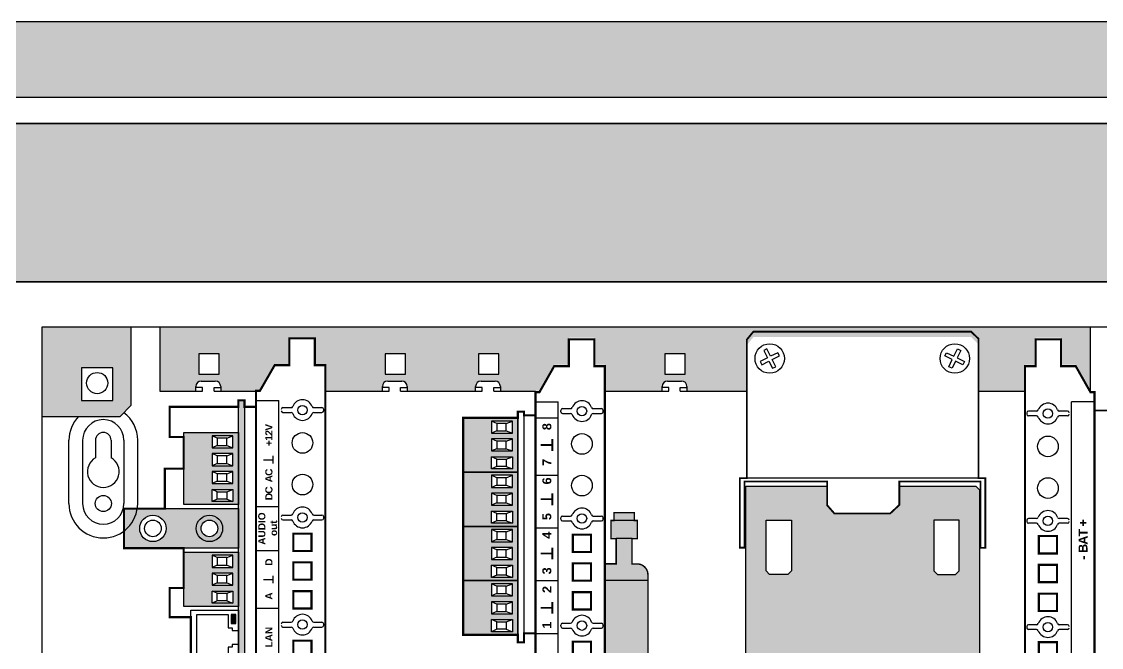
# Paper-space layout '13. УС-1' of a CAD drawing. Header units: millimetres. Extents: x 0 to 709, y -57 to 297.
# Drawn here: x 47.2 to 107.2, y 199.1 to 233.9 of the extents above; entities that cross this region are included whole.
import ezdxf

# ---------------------------------------------------------------- set-up
doc = ezdxf.new("R2010")
doc.units = ezdxf.units.MM
doc.styles.get("Standard").update_dxf_attribs({"font": 'arial.ttf'})

# ---------------------------------------------------------------- blocks, each defined once
blk = doc.blocks.new('A$C2DED7FAF')
at = {"lineweight": 25}
h = blk.add_hatch(color=251, dxfattribs=at)
h.set_gradient(color1=(139, 142, 133), color2=(120, 125, 115), tint=0.46, name='INVHEMISPHERICAL')
h.paths.add_polyline_path([(0, 765.24), (558.09, 765.24), (558.09, 0), (0, 0)])
h.paths.add_polyline_path([(21.05, 744.19), (537.04, 744.19), (537.04, 21.05), (21.05, 21.05)], flags=16)
at = {"lineweight": 30}
for points in [[(0, 765.24), (558.09, 765.24), (558.09, 0), (0, 0)], [(21.05, 744.19), (537.04, 744.19), (537.04, 21.05), (21.05, 21.05)]]:
    blk.add_lwpolyline(points, close=True, dxfattribs=at)
blk = doc.blocks.new('*U212')
at = {"lineweight": 25}
h = blk.add_hatch(color=251, dxfattribs=at)
h.set_gradient(color1=(102, 106, 98), color2=(120, 120, 110), rotation=90, tint=0.43)
h.paths.add_polyline_path([(0, 0), (482, 0), (482, 44), (0, 44)])
at = {"const_width": 0.4}
blk.add_lwpolyline([(0, 0), (482, 0), (482, 44), (0, 44)], close=True, dxfattribs=at)
blk = doc.blocks.new('*U213')
blk.add_blockref('*U212', (0, 0))
blk = doc.blocks.new('БСМС-VT')
h = blk.add_hatch(color=252)
h.dxf.hatch_style = 1
h.paths.add_polyline_path([(184.99, 21.26), (184.99, 53.09), (174.01, 53.09), (174.01, 21.26)])
h.paths.add_polyline_path([(175.82, 29.32, -1), (183.17, 29.32, -1)], flags=16)
h.paths.add_polyline_path([(177.18, 29.32, -1), (181.82, 29.32, -1)], flags=0)
h.paths.add_polyline_path([(175.82, 45.03, -1), (183.17, 45.03, -1)], flags=16)
h.paths.add_polyline_path([(177.18, 45.03, -1), (181.82, 45.03, -1)], flags=0)
h = blk.add_hatch(color=64)
h.dxf.hatch_style = 1
h.paths.add_polyline_path([(157.82, 36.48), (157.82, 21.26), (172.91, 21.26), (172.91, 36.48)])
h.paths.add_polyline_path([(167.05, 28.58), (167.05, 22.8), (163.68, 22.8), (163.68, 28.58)], flags=16)
h.paths.add_polyline_path([(164.33, 27.16), (166.39, 27.16), (166.39, 24.52), (164.33, 24.52)], flags=0)
h.paths.add_polyline_path([(162.08, 28.58), (162.08, 22.8), (158.71, 22.8), (158.71, 28.58)], flags=16)
h.paths.add_polyline_path([(161.44, 27.16), (161.44, 24.52), (159.38, 24.52), (159.38, 27.16)], flags=0)
h.paths.add_polyline_path([(168.65, 28.58), (172.02, 28.58), (172.02, 22.8), (168.65, 22.8)], flags=16)
h.paths.add_polyline_path([(169.3, 27.16), (171.36, 27.16), (171.36, 24.52), (169.3, 24.52)], flags=0)
h = blk.add_hatch(color=64)
h.dxf.hatch_style = 1
h.paths.add_polyline_path([(186.09, 36.48), (186.09, 21.26), (206.15, 21.26), (206.15, 36.48)])
h.paths.add_polyline_path([(195.32, 28.58), (195.32, 22.8), (191.95, 22.8), (191.95, 28.58)], flags=16)
h.paths.add_polyline_path([(194.65, 27.16), (194.65, 24.52), (192.59, 24.52), (192.59, 27.16)], flags=0)
h.paths.add_polyline_path([(196.92, 28.58), (200.29, 28.58), (200.29, 22.8), (196.92, 22.8)], flags=16)
h.paths.add_polyline_path([(197.56, 27.16), (199.62, 27.16), (199.62, 24.52), (197.56, 24.52)], flags=0)
h.paths.add_polyline_path([(190.35, 28.58), (190.35, 22.8), (186.98, 22.8), (186.98, 28.58)], flags=16)
h.paths.add_polyline_path([(189.7, 27.16), (189.7, 24.52), (187.64, 24.52), (187.64, 27.16)], flags=0)
h.paths.add_polyline_path([(201.89, 28.58), (205.26, 28.58), (205.26, 22.8), (201.89, 22.8)], flags=16)
h.paths.add_polyline_path([(202.53, 27.16), (204.59, 27.16), (204.59, 24.52), (202.53, 24.52)], flags=0)
h = blk.add_hatch(color=1)
h.dxf.hatch_style = 1
h.paths.add_polyline_path([(183.17, 29.32, 1), (175.82, 29.32, 1)])
h.paths.add_polyline_path([(181.82, 29.32, 1), (177.18, 29.32, 1)], flags=16)
h = blk.add_hatch(color=42)
h.dxf.hatch_style = 1
h.paths.add_polyline_path([(19.06, 21.26), (215.09, 21.26), (215.09, 19.56), (19.06, 19.56)])
h = blk.add_hatch(color=40)
h.dxf.hatch_style = 1
h.paths.add_polyline_path([(153.04, 23.31), (153.04, 21.97), (155.58, 21.97), (155.58, 23.31)])
for p, q in [((159.38, 27.16), (158.71, 28.58)), ((161.44, 27.16), (162.08, 28.58)), ((164.33, 27.16), (163.68, 28.58)), ((166.39, 27.16), (167.05, 28.58)), ((169.3, 27.16), (168.65, 28.58)), ((171.36, 27.16), (172.02, 28.58)), ((187.64, 27.16), (186.98, 28.58)), ((189.7, 27.16), (190.35, 28.58)), ((192.59, 27.16), (191.95, 28.58)), ((194.65, 27.16), (195.32, 28.58)), ((197.56, 27.16), (196.92, 28.58)), ((199.62, 27.16), (200.29, 28.58)), ((202.53, 27.16), (201.89, 28.58)), ((204.59, 27.16), (205.26, 28.58)), ((159.38, 24.52), (158.71, 22.8)), ((161.44, 24.52), (162.08, 22.8)), ((164.33, 24.52), (163.68, 22.8)), ((166.39, 24.52), (167.05, 22.8)), ((169.3, 24.52), (168.65, 22.8)), ((171.36, 24.52), (172.02, 22.8)), ((187.64, 24.52), (186.98, 22.8)), ((189.7, 24.52), (190.35, 22.8)), ((192.59, 24.52), (191.95, 22.8)), ((194.65, 24.52), (195.32, 22.8)), ((197.56, 24.52), (196.92, 22.8)), ((199.62, 24.52), (200.29, 22.8)), ((202.53, 24.52), (201.89, 22.8)), ((204.59, 24.52), (205.26, 22.8)), ((157.31, 16.37), (157.31, 10.02)), ((173.39, 16.37), (173.39, 10.02)), ((185.55, 16.37), (185.55, 10.02))]:
    blk.add_line(p, q)
at = {"lineweight": 30}
for p, q in [((215.09, 16.37), (215.09, 10.02)), ((165.3, 14.31), (165.3, 11.67)), ((198.59, 14.31), (198.59, 11.67)), ((17.77, 10.02), (215.09, 10.02)), ((166.33, 11.67), (164.27, 11.67)), ((199.62, 11.67), (197.56, 11.67)), ((152.07, 8.87), (152.07, 6.6)), ((153.41, 8.87), (153.41, 6.6)), ((181.86, 8.87), (181.86, 6.6)), ((183.2, 8.87), (183.2, 6.6)), ((211.72, 8.87), (211.72, 6.6)), ((213.06, 8.87), (213.06, 6.6)), ((152.07, 0.29), (152.07, -1.98)), ((153.41, 0.29), (153.41, -1.98)), ((181.86, 0.29), (181.86, -1.98)), ((183.2, 0.29), (183.2, -1.98)), ((211.72, 0.29), (211.72, -1.98)), ((213.06, 0.29), (213.06, -1.98)), ((152.57, -2.48), (152.91, -2.48)), ((182.36, -2.48), (182.7, -2.48)), ((212.22, -2.48), (212.56, -2.48))]:
    blk.add_line(p, q, dxfattribs=at)
at = {"const_width": 0.6}
for points in [[(213.28, 16.37), (213.28, 19.56), (215.09, 19.56), (215.09, 21.26), (213.28, 21.26), (213.28, 40.39), (204.89, 40.39), (204.89, 36.48), (196.12, 36.48), (196.12, 41.7), (184.99, 41.7), (184.99, 53.09), (174.01, 53.09), (174.01, 36.48), (162.94, 36.48), (162.94, 40.39), (154.81, 40.39), (154.81, 34.48), (141.64, 34.48)], [(14.73, 16.37), (14.73, 15.28), (7.49, 11.17), (7.49, 7.08), (0, 7.08), (0, 0), (7.49, 0), (7.49, -2.94), (224.86, -2.94), (224.86, 0), (232.35, 0), (232.35, 7.08), (224.86, 7.08), (224.86, 11.17), (217.73, 15.28), (217.73, 16.37), (14.73, 16.37)]]:
    blk.add_lwpolyline(points, dxfattribs=at)
for points in [[(184.99, 21.26), (174.01, 21.26), (174.01, 53.09), (184.99, 53.09)], [(157.82, 36.48), (172.91, 36.48), (172.91, 21.26), (157.82, 21.26)], [(186.09, 36.48), (206.15, 36.48), (206.15, 21.26), (186.09, 21.26)], [(141.64, 34.48), (156.73, 34.48), (156.73, 21.26), (141.64, 21.26)], [(158.71, 28.58), (162.08, 28.58), (162.08, 22.8), (158.71, 22.8)], [(159.38, 27.16), (161.44, 27.16), (161.44, 24.52), (159.38, 24.52)], [(167.05, 28.58), (163.68, 28.58), (163.68, 22.8), (167.05, 22.8)], [(166.39, 27.16), (164.33, 27.16), (164.33, 24.52), (166.39, 24.52)], [(172.02, 28.58), (168.65, 28.58), (168.65, 22.8), (172.02, 22.8)], [(171.36, 27.16), (169.3, 27.16), (169.3, 24.52), (171.36, 24.52)], [(186.98, 28.58), (190.35, 28.58), (190.35, 22.8), (186.98, 22.8)], [(187.64, 27.16), (189.7, 27.16), (189.7, 24.52), (187.64, 24.52)], [(195.32, 28.58), (191.95, 28.58), (191.95, 22.8), (195.32, 22.8)], [(194.65, 27.16), (192.59, 27.16), (192.59, 24.52), (194.65, 24.52)], [(200.29, 28.58), (196.92, 28.58), (196.92, 22.8), (200.29, 22.8)], [(199.62, 27.16), (197.56, 27.16), (197.56, 24.52), (199.62, 24.52)], [(205.26, 28.58), (201.89, 28.58), (201.89, 22.8), (205.26, 22.8)], [(204.59, 27.16), (202.53, 27.16), (202.53, 24.52), (204.59, 24.52)], [(19.06, 21.26), (215.09, 21.26), (215.09, 19.56), (19.06, 19.56)], [(155.58, 23.31), (153.04, 23.31), (153.04, 21.97), (155.58, 21.97)]]:
    blk.add_lwpolyline(points, close=True)
blk.add_lwpolyline([(142.78, 32.86), (155.58, 32.86), (155.58, 24.14), (151.85, 24.14), (151.85, 23.02), (151.15, 23.02), (151.15, 21.26), (147.21, 21.26), (147.21, 23.02), (146.51, 23.02), (146.51, 24.14), (142.78, 24.14), (142.78, 32.86)])
for points in [[(143.43, 5.96), (148.26, 5.96), (148.26, 0.92), (143.43, 0.92)], [(157.22, 5.96), (162.05, 5.96), (162.05, 0.92), (157.22, 0.92)], [(165.22, 5.96), (170.05, 5.96), (170.05, 0.92), (165.22, 0.92)], [(173.22, 5.96), (178.05, 5.96), (178.05, 0.92), (173.22, 0.92)]]:
    blk.add_lwpolyline(points, close=True, dxfattribs=at)
at = {"color": 254}
blk.add_circle((179.5, 45.03), 3.68, dxfattribs=at)
for centre, radius in [((179.5, 45.03), 2.32), ((179.5, 29.32), 3.68), ((179.5, 29.32), 2.32)]:
    blk.add_circle(centre, radius)
at = {"lineweight": 30}
for centre, radius in [((191.68, 3.44), 2.87), ((203.26, 3.44), 2.87), ((152.74, 3.44), 1.31), ((182.53, 3.44), 1.31), ((212.39, 3.44), 1.31)]:
    blk.add_circle(centre, radius, dxfattribs=at)
for centre, radius, start, end in [((152.57, 8.87), 0.5, 90, 180), ((152.91, 8.87), 0.5, 0, 90), ((182.36, 8.87), 0.5, 90, 180), ((182.7, 8.87), 0.5, 0, 90), ((212.22, 8.87), 0.5, 90, 180), ((212.56, 8.87), 0.5, 0, 90), ((152.74, 3.44), 2.87, 110.3564, 249.6436), ((151.57, 6.6), 0.5, 290.3564, 0), ((153.91, 6.6), 0.5, 180, 249.6436), ((152.74, 3.44), 2.87, 290.3564, 69.6436), ((182.53, 3.44), 2.87, 110.3564, 249.6436), ((181.36, 6.6), 0.5, 290.3564, 0), ((183.7, 6.6), 0.5, 180, 249.6436), ((182.53, 3.44), 2.87, 290.3564, 69.6436), ((212.39, 3.44), 2.87, 110.3564, 249.6436), ((211.22, 6.6), 0.5, 290.3564, 0), ((213.56, 6.6), 0.5, 180, 249.6436), ((212.39, 3.44), 2.87, 290.3564, 69.6436), ((151.57, 0.29), 0.5, 0, 69.6436), ((153.91, 0.29), 0.5, 110.3564, 180), ((181.36, 0.29), 0.5, 0, 69.6436), ((183.7, 0.29), 0.5, 110.3564, 180), ((211.22, 0.29), 0.5, 0, 69.6436), ((213.56, 0.29), 0.5, 110.3564, 180), ((152.57, -1.98), 0.5, 180, 270), ((152.91, -1.98), 0.5, 270, 0), ((182.36, -1.98), 0.5, 180, 270), ((182.7, -1.98), 0.5, 270, 0), ((212.22, -1.98), 0.5, 180, 270), ((212.56, -1.98), 0.5, 270, 0)]:
    blk.add_arc(centre, radius, start, end, dxfattribs=at)
at = {"char_height": 2, "attachment_point": 1}
for s, width, insert in [('{\\fArial|b1|i0|c204|p34;AUDIO}', 9.9131, (174.94, 15.76)), ('{\\fArial|b1|i0|c204|p34;LAN}', 9.0624, (146.38, 13.78)), ('{\\fArial|b1|i0|c204|p34;\\T0.9 A}', 3.0038, (158.98, 13.78)), ('{\\fArial|b1|i0|c204|p34;\\T0.9 D}', 3.052, (168.41, 13.78)), ('{\\fArial|b1|i0|c204|p34;out}', 9.0624, (177.38, 12.49)), ('{\\fArial|b1|i0|c204|p34;\\T0.9 DC}', 4.5995, (186.64, 13.78)), ('{\\fArial|b1|i0|c204|p34;\\T0.9 AC}', 4.5995, (191.59, 13.78)), ('{\\fArial|b1|i0|c204|p34;\\T0.9 +12V}', 7.8581, (201.7, 13.78))]:
    blk.add_mtext_dynamic_manual_height_columns(s, width=width, gutter_width=12.5, heights=[0], dxfattribs=dict(at, insert=insert))
blk = doc.blocks.new('ПАК-СМ_БП')
at = {"lineweight": 30}
for p, q in [((144.48, 3.19), (144.48, 5.45)), ((145.32, 5.95), (144.98, 5.95)), ((145.82, 3.19), (145.82, 5.45)), ((174, 3.19), (174, 5.45)), ((174.84, 5.95), (174.5, 5.95)), ((175.34, 3.19), (175.34, 5.45)), ((203.86, 3.19), (203.86, 5.45)), ((204.7, 5.95), (204.36, 5.95)), ((205.2, 3.19), (205.2, 5.45)), ((144.48, -5.39), (144.48, -3.13)), ((145.82, -5.39), (145.82, -3.13)), ((174, -5.39), (174, -3.13)), ((175.34, -5.39), (175.34, -3.13)), ((203.86, -5.39), (203.86, -3.13)), ((205.2, -5.39), (205.2, -3.13)), ((10.49, -6.55), (207.81, -6.55)), ((207.81, -12.9), (207.81, -6.55))]:
    blk.add_line(p, q, dxfattribs=at)
at = {"const_width": 0.6}
for points in [[(217.68, 6.41), (0.22, 6.41), (0.22, 3.47), (-7.28, 3.47), (-7.28, -3.6), (0.22, -3.6), (0.22, -7.7), (7.45, -11.8), (7.45, -12.9), (210.45, -12.9), (210.45, -11.8), (217.68, -7.7), (217.68, -3.6), (225.17, -3.6), (225.17, 3.47), (217.68, 3.47)], [(140.95, -2.49), (136.11, -2.49), (136.11, 2.55), (140.95, 2.55)], [(154.46, -2.49), (149.63, -2.49), (149.63, 2.55), (154.46, 2.55)], [(162.46, -2.49), (157.63, -2.49), (157.63, 2.55), (162.46, 2.55)], [(170.46, -2.49), (165.63, -2.49), (165.63, 2.55), (170.46, 2.55)]]:
    blk.add_lwpolyline(points, close=True, dxfattribs=at)
at = {"const_width": 0.5}
blk.add_lwpolyline([(10.49, -12.9), (10.49, -17.81), (25.22, -17.81), (25.22, -32.91), (76.36, -32.91), (76.36, -43.45), (101.9, -43.45), (101.89, -17.75), (105.86, -17.69), (105.86, -43.45), (115.5, -43.45), (115.5, -32.91), (117.64, -32.91), (117.64, -41.33), (154.47, -41.33), (154.45, -17.72), (157.1, -17.72), (157.1, -32.91), (174.5, -32.91), (174.5, -27.51), (196.71, -27.51), (196.71, -20.31), (205.36, -20.31), (205.36, -12.9)], dxfattribs=at)
at = {"lineweight": 30}
for centre, radius in [((145.15, 0.03), 1.31), ((174.67, 0.03), 1.31), ((183.8, 0.03), 2.87), ((195.38, 0.03), 2.87), ((204.53, 0.03), 1.31)]:
    blk.add_circle(centre, radius, dxfattribs=at)
for centre, radius, start, end in [((143.98, 3.19), 0.5, 290.3564, 0), ((144.98, 5.45), 0.5, 90, 180), ((145.32, 5.45), 0.5, 0, 90), ((146.32, 3.19), 0.5, 180, 249.6436), ((173.5, 3.19), 0.5, 290.3564, 0), ((174.5, 5.45), 0.5, 90, 180), ((174.84, 5.45), 0.5, 0, 90), ((175.84, 3.19), 0.5, 180, 249.6436), ((203.36, 3.19), 0.5, 290.3564, 0), ((204.36, 5.45), 0.5, 90, 180), ((204.7, 5.45), 0.5, 0, 90), ((205.7, 3.19), 0.5, 180, 249.6436), ((145.15, 0.03), 2.87, 110.3564, 249.6436), ((145.15, 0.03), 2.87, 290.3564, 69.6436), ((174.67, 0.03), 2.87, 110.3564, 249.6436), ((174.67, 0.03), 2.87, 290.3564, 69.6436), ((204.53, 0.03), 2.87, 110.3564, 249.6436), ((204.53, 0.03), 2.87, 290.3564, 69.6436), ((143.98, -3.13), 0.5, 0, 69.6436), ((146.32, -3.13), 0.5, 110.3564, 180), ((173.5, -3.13), 0.5, 0, 69.6436), ((175.84, -3.13), 0.5, 110.3564, 180), ((203.36, -3.13), 0.5, 0, 69.6436), ((205.7, -3.13), 0.5, 110.3564, 180), ((144.98, -5.39), 0.5, 180, 270), ((145.32, -5.39), 0.5, 270, 0), ((174.5, -5.39), 0.5, 180, 270), ((174.84, -5.39), 0.5, 270, 0), ((204.36, -5.39), 0.5, 180, 270), ((204.7, -5.39), 0.5, 270, 0)]:
    blk.add_arc(centre, radius, start, end, dxfattribs=at)
at = {"insert": (169.41, -9.72), "char_height": 2.5, "attachment_point": 5}
blk.add_mtext_dynamic_manual_height_columns('{\\fArial|b1|i0|c204|p34;\\T0.9- BAT +}', width=11.555, gutter_width=12.5, heights=[0], dxfattribs=at)
blk = doc.blocks.new('АКБ ОС')
h = blk.add_hatch(color=252)
h.dxf.hatch_style = 1
h.paths.add_polyline_path([(35.51, 58.1), (34.51, 57.1), (34.51, 35.47), (40.82, 35.47), (43.09, 33.47), (43.09, 17.99), (40.71, 15.44), (34.51, 15.44), (34.51, -5.83), (35.51, -6.83), (183.31, -6.83), (184.31, -5.83), (184.31, 15.44), (179.1, 15.44), (176.72, 17.99), (176.72, 33.47), (179, 35.47), (184.31, 35.47), (184.31, 58.1)])
h.paths.add_polyline_path([(159.75, 46.43), (159.75, 51.49), (160.75, 52.49), (174.91, 52.49), (174.91, 45.43), (160.75, 45.43)], flags=16)
h.paths.add_polyline_path([(159.75, 4.83), (160.75, 5.83), (174.91, 5.83), (174.91, -1.22), (160.75, -1.22), (159.75, -0.22)], flags=16)
blk.add_line((186.58, -6.62), (186.54, 57.83))
for points in [[(34.51, 35.47), (34.51, 57.1), (35.51, 58.1), (184.31, 58.1), (184.31, 35.47)], [(217.1, 50.7), (217.54, 49.8), (219.54, 50.78), (220.54, 48.74), (221.44, 49.18), (220.44, 51.22), (222.53, 52.24), (222.09, 53.14), (220, 52.11), (219, 54.17), (218.11, 53.71), (219.1, 51.68), (217.1, 50.7)], [(184.31, 15.44), (184.31, -5.83), (183.31, -6.83), (35.51, -6.83), (34.51, -5.83), (34.51, 15.44)], [(217.1, 0.77), (217.54, 1.67), (219.54, 0.69), (220.54, 2.73), (221.44, 2.29), (220.44, 0.25), (222.53, -0.77), (222.09, -1.67), (220, -0.65), (219, -2.7), (218.11, -2.25), (219.1, -0.21), (217.1, 0.77)]]:
    blk.add_lwpolyline(points)
at = {"const_width": 0.5}
blk.add_lwpolyline([(167.22, 59.78), (167.22, 58.48), (185.62, 58.48), (185.62, 35.47), (179, 35.47), (176.72, 33.47), (176.72, 17.99), (179.1, 15.44), (185.62, 15.44), (185.62, -7.17), (167.17, -7.17), (167.17, -8.49), (186.58, -8.49), (186.58, -6.62), (225.3, -6.62), (227.28, -4.55), (227.28, 56.02), (225.09, 57.83), (186.54, 57.83), (186.54, 59.78), (167.22, 59.78)], dxfattribs=at)
for points in [[(160.75, 52.49), (174.91, 52.49), (174.91, 45.43), (160.75, 45.43), (159.75, 46.43), (159.75, 51.49)], [(160.75, -1.22), (174.91, -1.22), (174.91, 5.83), (160.75, 5.83), (159.75, 4.83), (159.75, -0.22)]]:
    blk.add_lwpolyline(points, close=True)
for centre in [(219.82, 51.47), (219.82, 0)]:
    blk.add_circle(centre, 4.09)
blk = doc.blocks.new('ПАК-СМ_ПУ+МВК')
h = blk.add_hatch(color=64)
h.dxf.hatch_style = 1
h.paths.add_polyline_path([(142.98, 33.01), (142.98, 17.79), (158.07, 17.79), (158.07, 33.01)])
h.paths.add_polyline_path([(152.21, 25.1), (152.21, 19.33), (148.84, 19.33), (148.84, 25.1)], flags=16)
h.paths.add_polyline_path([(151.54, 23.69), (151.54, 21.05), (149.48, 21.05), (149.48, 23.69)], flags=0)
h.paths.add_polyline_path([(153.81, 25.1), (157.18, 25.1), (157.18, 19.33), (153.81, 19.33)], flags=16)
h.paths.add_polyline_path([(154.45, 23.69), (156.51, 23.69), (156.51, 21.05), (154.45, 21.05)], flags=0)
h.paths.add_polyline_path([(147.24, 25.1), (147.24, 19.33), (143.87, 19.33), (143.87, 25.1)], flags=16)
h.paths.add_polyline_path([(146.59, 23.69), (146.59, 21.05), (144.53, 21.05), (144.53, 23.69)], flags=0)
h = blk.add_hatch(color=64)
h.dxf.hatch_style = 1
h.paths.add_polyline_path([(158.07, 33.01), (158.07, 17.79), (173.16, 17.79), (173.16, 33.01)])
h.paths.add_polyline_path([(167.3, 25.1), (167.3, 19.33), (163.93, 19.33), (163.93, 25.1)], flags=16)
h.paths.add_polyline_path([(164.57, 23.69), (166.63, 23.69), (166.63, 21.05), (164.57, 21.05)], flags=0)
h.paths.add_polyline_path([(162.33, 25.1), (162.33, 19.33), (158.96, 19.33), (158.96, 25.1)], flags=16)
h.paths.add_polyline_path([(161.68, 23.69), (161.68, 21.05), (159.62, 21.05), (159.62, 23.69)], flags=0)
h.paths.add_polyline_path([(168.9, 25.1), (172.27, 25.1), (172.27, 19.33), (168.9, 19.33)], flags=16)
h.paths.add_polyline_path([(169.54, 23.69), (171.6, 23.69), (171.6, 21.05), (169.54, 21.05)], flags=0)
h = blk.add_hatch(color=64)
h.dxf.hatch_style = 1
h.paths.add_polyline_path([(173.16, 33.01), (173.16, 17.79), (188.25, 17.79), (188.25, 33.01)])
h.paths.add_polyline_path([(179.02, 25.1), (182.39, 25.1), (182.39, 19.33), (179.02, 19.33)], flags=16)
h.paths.add_polyline_path([(179.66, 23.69), (181.72, 23.69), (181.72, 21.05), (179.66, 21.05)], flags=0)
h.paths.add_polyline_path([(177.42, 25.1), (177.42, 19.33), (174.05, 19.33), (174.05, 25.1)], flags=16)
h.paths.add_polyline_path([(176.77, 23.69), (176.77, 21.05), (174.71, 21.05), (174.71, 23.69)], flags=0)
h.paths.add_polyline_path([(183.99, 25.1), (187.36, 25.1), (187.36, 19.33), (183.99, 19.33)], flags=16)
h.paths.add_polyline_path([(184.63, 23.69), (186.69, 23.69), (186.69, 21.05), (184.63, 21.05)], flags=0)
h = blk.add_hatch(color=64)
h.dxf.hatch_style = 1
h.paths.add_polyline_path([(188.25, 33.01), (188.25, 17.79), (203.34, 17.79), (203.34, 33.01)])
h.paths.add_polyline_path([(197.48, 25.1), (197.48, 19.33), (194.11, 19.33), (194.11, 25.1)], flags=16)
h.paths.add_polyline_path([(194.75, 23.69), (196.81, 23.69), (196.81, 21.05), (194.75, 21.05)], flags=0)
h.paths.add_polyline_path([(192.51, 25.1), (192.51, 19.33), (189.14, 19.33), (189.14, 25.1)], flags=16)
h.paths.add_polyline_path([(191.86, 23.69), (191.86, 21.05), (189.8, 21.05), (189.8, 23.69)], flags=0)
h.paths.add_polyline_path([(199.08, 25.1), (202.45, 25.1), (202.45, 19.33), (199.08, 19.33)], flags=16)
h.paths.add_polyline_path([(199.72, 23.69), (201.78, 23.69), (201.78, 21.05), (199.72, 21.05)], flags=0)
h = blk.add_hatch(color=252)
h.dxf.hatch_style = 1
h.paths.add_polyline_path([(158.11, -6.41), (44.34, -6.41), (44.34, -16.37, 0.41384), (46.34, -18.37), (158.11, -18.37)])
h.paths.add_polyline_path([(169.75, -9.55), (162.73, -9.55), (162.73, -6.41), (158.11, -6.41), (158.11, -18.37), (159.72, -18.37, 0.414214), (162.72, -15.37), (162.72, -13.95), (169.75, -13.95)])
h.paths.add_polyline_path([(176.94, -8.92), (174.78, -8.92), (174.78, -8.08), (169.75, -8.08), (169.75, -9.55), (169.75, -13.95), (169.75, -15.42), (174.78, -15.42), (174.78, -14.59), (176.94, -14.59)])
for p, q in [((144.53, 23.69), (143.87, 25.1)), ((146.59, 23.69), (147.24, 25.1)), ((149.48, 23.69), (148.84, 25.1)), ((151.54, 23.69), (152.21, 25.1)), ((154.45, 23.69), (153.81, 25.1)), ((156.51, 23.69), (157.18, 25.1)), ((159.62, 23.69), (158.96, 25.1)), ((161.68, 23.69), (162.33, 25.1)), ((164.57, 23.69), (163.93, 25.1)), ((166.63, 23.69), (167.3, 25.1)), ((169.54, 23.69), (168.9, 25.1)), ((171.6, 23.69), (172.27, 25.1)), ((174.71, 23.69), (174.05, 25.1)), ((176.77, 23.69), (177.42, 25.1)), ((179.66, 23.69), (179.02, 25.1)), ((181.72, 23.69), (182.39, 25.1)), ((184.63, 23.69), (183.99, 25.1)), ((186.69, 23.69), (187.36, 25.1)), ((189.8, 23.69), (189.14, 25.1)), ((191.86, 23.69), (192.51, 25.1)), ((194.75, 23.69), (194.11, 25.1)), ((196.81, 23.69), (197.48, 25.1)), ((199.72, 23.69), (199.08, 25.1)), ((201.78, 23.69), (202.45, 25.1)), ((144.53, 21.05), (143.87, 19.33)), ((146.59, 21.05), (147.24, 19.33)), ((149.48, 21.05), (148.84, 19.33)), ((151.54, 21.05), (152.21, 19.33)), ((154.45, 21.05), (153.81, 19.33)), ((156.51, 21.05), (157.18, 19.33)), ((159.62, 21.05), (158.96, 19.33)), ((161.68, 21.05), (162.33, 19.33)), ((164.57, 21.05), (163.93, 19.33)), ((166.63, 21.05), (167.3, 19.33)), ((169.54, 21.05), (168.9, 19.33)), ((171.6, 21.05), (172.27, 19.33)), ((174.71, 21.05), (174.05, 19.33)), ((176.77, 21.05), (177.42, 19.33)), ((179.66, 21.05), (179.02, 19.33)), ((181.72, 21.05), (182.39, 19.33)), ((184.63, 21.05), (183.99, 19.33)), ((186.69, 21.05), (187.36, 19.33)), ((189.8, 21.05), (189.14, 19.33)), ((191.86, 21.05), (192.51, 19.33)), ((194.75, 21.05), (194.11, 19.33)), ((196.81, 21.05), (197.48, 19.33)), ((199.72, 21.05), (199.08, 19.33)), ((201.78, 21.05), (202.45, 19.33)), ((143.4, 12.9), (143.4, 6.55)), ((158.07, 12.9), (158.07, 6.55)), ((172.73, 12.9), (172.73, 6.55)), ((187.4, 12.9), (187.4, 6.55)), ((203.34, 12.9), (203.34, 6.55)), ((158.11, -18.37), (158.11, -6.41)), ((174.78, -15.42, 0.18), (174.78, -8.92)), ((169.75, -13.95), (169.75, -9.55))]:
    blk.add_line(p, q)
at = {"lineweight": 30}
for p, q in [((207.81, 12.9), (207.81, 6.55)), ((10.49, 6.55), (207.81, 6.55)), ((144.89, 5.39), (144.89, 3.13)), ((145.39, 5.89), (145.73, 5.89)), ((146.23, 5.39), (146.23, 3.13)), ((174.68, 5.39), (174.68, 3.13)), ((175.18, 5.89), (175.52, 5.89)), ((176.02, 5.39), (176.02, 3.13)), ((204.54, 5.39), (204.54, 3.13)), ((205.04, 5.89), (205.38, 5.89)), ((205.88, 5.39), (205.88, 3.13)), ((144.89, -3.19), (144.89, -5.45)), ((145.39, -5.95), (145.73, -5.95)), ((146.23, -3.19), (146.23, -5.45)), ((174.68, -3.19), (174.68, -5.45)), ((175.18, -5.95), (175.52, -5.95)), ((176.02, -3.19), (176.02, -5.45)), ((204.54, -3.19), (204.54, -5.45)), ((205.04, -5.95), (205.38, -5.95)), ((205.88, -3.19), (205.88, -5.45))]:
    blk.add_line(p, q, dxfattribs=at)
for points, const_width in [([(204.04, 12.9), (204.04, 16.09), (205.03, 16.09), (205.03, 17.79), (203.34, 17.79), (203.34, 33.01), (142.98, 33.01), (142.98, 17.79), (140.92, 17.79), (140.92, 16.09), (143.4, 16.09), (143.4, 12.9)], 0.6), ([(203.94, -6.41), (203.94, -6.41), (217.68, -6.41), (217.68, -3.47), (225.17, -3.47), (225.17, 3.6), (217.68, 3.6), (217.68, 7.7), (210.45, 11.8), (210.45, 12.9), (7.45, 12.9), (7.45, 11.8), (0.22, 7.7), (0.22, 3.6), (-7.28, 3.6), (-7.28, -3.47), (0.22, -3.47), (0.22, -6.41), (14.37, -6.41), (14.37, -6.41), (203.94, -6.41)], 0.6), ([(150.52, 11.5), (150.52, 8.2)], 0.5), ([(165.61, 11.5), (165.61, 8.2)], 0.5), ([(180.7, 11.5), (180.7, 8.2)], 0.5), ([(195.79, 11.5), (195.79, 8.2)], 0.5), ([(152.17, 8.2), (148.87, 8.2)], 0.5), ([(167.26, 8.2), (163.96, 8.2)], 0.5), ([(182.35, 8.2), (179.05, 8.2)], 0.5), ([(197.44, 8.2), (194.14, 8.2)], 0.5)]:
    blk.add_lwpolyline(points, dxfattribs=dict(const_width=const_width))
for points in [[(142.98, 33.01), (158.07, 33.01), (158.07, 17.79), (142.98, 17.79)], [(158.07, 33.01), (173.16, 33.01), (173.16, 17.79), (158.07, 17.79)], [(173.16, 33.01), (188.25, 33.01), (188.25, 17.79), (173.16, 17.79)], [(188.25, 33.01), (203.34, 33.01), (203.34, 17.79), (188.25, 17.79)], [(143.87, 25.1), (147.24, 25.1), (147.24, 19.33), (143.87, 19.33)], [(152.21, 25.1), (148.84, 25.1), (148.84, 19.33), (152.21, 19.33)], [(157.18, 25.1), (153.81, 25.1), (153.81, 19.33), (157.18, 19.33)], [(158.96, 25.1), (162.33, 25.1), (162.33, 19.33), (158.96, 19.33)], [(167.3, 25.1), (163.93, 25.1), (163.93, 19.33), (167.3, 19.33)], [(172.27, 25.1), (168.9, 25.1), (168.9, 19.33), (172.27, 19.33)], [(174.05, 25.1), (177.42, 25.1), (177.42, 19.33), (174.05, 19.33)], [(182.39, 25.1), (179.02, 25.1), (179.02, 19.33), (182.39, 19.33)], [(187.36, 25.1), (183.99, 25.1), (183.99, 19.33), (187.36, 19.33)], [(189.14, 25.1), (192.51, 25.1), (192.51, 19.33), (189.14, 19.33)], [(197.48, 25.1), (194.11, 25.1), (194.11, 19.33), (197.48, 19.33)], [(202.45, 25.1), (199.08, 25.1), (199.08, 19.33), (202.45, 19.33)], [(144.53, 23.69), (146.59, 23.69), (146.59, 21.05), (144.53, 21.05)], [(151.54, 23.69), (149.48, 23.69), (149.48, 21.05), (151.54, 21.05)], [(156.51, 23.69), (154.45, 23.69), (154.45, 21.05), (156.51, 21.05)], [(159.62, 23.69), (161.68, 23.69), (161.68, 21.05), (159.62, 21.05)], [(166.63, 23.69), (164.57, 23.69), (164.57, 21.05), (166.63, 21.05)], [(171.6, 23.69), (169.54, 23.69), (169.54, 21.05), (171.6, 21.05)], [(174.71, 23.69), (176.77, 23.69), (176.77, 21.05), (174.71, 21.05)], [(181.72, 23.69), (179.66, 23.69), (179.66, 21.05), (181.72, 21.05)], [(186.69, 23.69), (184.63, 23.69), (184.63, 21.05), (186.69, 21.05)], [(189.8, 23.69), (191.86, 23.69), (191.86, 21.05), (189.8, 21.05)], [(196.81, 23.69), (194.75, 23.69), (194.75, 21.05), (196.81, 21.05)], [(201.78, 23.69), (199.72, 23.69), (199.72, 21.05), (201.78, 21.05)], [(140.92, 17.79), (205.03, 17.79), (205.03, 16.09), (140.92, 16.09)]]:
    blk.add_lwpolyline(points, close=True)
at = {"const_width": 0.6}
for points in [[(136.25, 2.49), (141.09, 2.49), (141.09, -2.55), (136.25, -2.55)], [(150.04, 2.49), (154.87, 2.49), (154.87, -2.55), (150.04, -2.55)], [(158.04, 2.49), (162.87, 2.49), (162.87, -2.55), (158.04, -2.55)], [(166.04, 2.49), (170.87, 2.49), (170.87, -2.55), (166.04, -2.55)]]:
    blk.add_lwpolyline(points, close=True, dxfattribs=at)
at = {"const_width": 0.4}
blk.add_lwpolyline([(44.34, -6.41), (44.34, -16.37, 0.414587), (46.34, -18.37), (159.72, -18.37, 0.414214), (162.72, -15.37), (162.72, -13.95), (169.75, -13.95), (169.75, -15.42), (174.78, -15.42), (174.78, -14.59), (176.94, -14.59), (176.94, -8.92), (174.78, -8.92), (174.78, -8.08), (169.75, -8.08), (169.75, -9.55), (162.73, -9.55), (162.73, -6.41)], format="xyb", dxfattribs=at)
at = {"lineweight": 30}
for centre, radius in [((145.56, -0.03), 1.31), ((175.35, -0.03), 1.31), ((184.5, -0.03), 2.87), ((196.08, -0.03), 2.87), ((205.21, -0.03), 1.31)]:
    blk.add_circle(centre, radius, dxfattribs=at)
for centre, radius, start, end in [((144.39, 3.13), 0.5, 290.3564, 0), ((145.39, 5.39), 0.5, 90, 180), ((145.73, 5.39), 0.5, 0, 90), ((146.73, 3.13), 0.5, 180, 249.6436), ((174.18, 3.13), 0.5, 290.3564, 0), ((175.18, 5.39), 0.5, 90, 180), ((175.52, 5.39), 0.5, 0, 90), ((176.52, 3.13), 0.5, 180, 249.6436), ((204.04, 3.13), 0.5, 290.3564, 0), ((205.04, 5.39), 0.5, 90, 180), ((205.38, 5.39), 0.5, 0, 90), ((206.38, 3.13), 0.5, 180, 249.6436), ((145.56, -0.03), 2.87, 110.3564, 249.6436), ((145.56, -0.03), 2.87, 290.3564, 69.6436), ((175.35, -0.03), 2.87, 110.3564, 249.6436), ((175.35, -0.03), 2.87, 290.3564, 69.6436), ((205.21, -0.03), 2.87, 110.3564, 249.6436), ((205.21, -0.03), 2.87, 290.3564, 69.6436), ((144.39, -3.19), 0.5, 0, 69.6436), ((146.73, -3.19), 0.5, 110.3564, 180), ((174.18, -3.19), 0.5, 0, 69.6436), ((176.52, -3.19), 0.5, 110.3564, 180), ((204.04, -3.19), 0.5, 0, 69.6436), ((206.38, -3.19), 0.5, 110.3564, 180), ((145.39, -5.45), 0.5, 180, 270), ((145.73, -5.45), 0.5, 270, 0), ((175.18, -5.45), 0.5, 180, 270), ((175.52, -5.45), 0.5, 270, 0), ((205.04, -5.45), 0.5, 180, 270), ((205.38, -5.45), 0.5, 270, 0)]:
    blk.add_arc(centre, radius, start, end, dxfattribs=at)
at = {"char_height": 2.5, "attachment_point": 5}
for s, insert in [('{\\fArial|b1|i0|c204|p34;1}', (145.69, 9.72)), ('{\\fArial|b1|i0|c204|p34;2}', (155.61, 9.72)), ('{\\fArial|b1|i0|c204|p34;3}', (160.78, 9.72)), ('{\\fArial|b1|i0|c204|p34;4}', (170.7, 9.72)), ('{\\fArial|b1|i0|c204|p34;5}', (175.87, 9.72)), ('{\\fArial|b1|i0|c204|p34;6}', (185.79, 9.72)), ('{\\fArial|b1|i0|c204|p34;7}', (190.96, 9.72)), ('{\\fArial|b1|i0|c204|p34;8}', (200.88, 9.72))]:
    blk.add_mtext_dynamic_manual_height_columns(s, width=3.0038, gutter_width=12.5, heights=[0], dxfattribs=dict(at, insert=insert))
blk = doc.blocks.new('A$C2F656043')
h = blk.add_hatch(color=30)
h.dxf.hatch_style = 1
h.paths.add_polyline_path([(52.92, 226.59), (74.7, 226.59), (77.78, 229.68), (77.78, 251.4), (52.92, 251.4)])
h.paths.add_polyline_path([(63.93, 240.09), (72.68, 240.09), (72.68, 231), (63.93, 231)], flags=16)
h.paths.add_polyline_path([(71.26, 235.84, -1), (65.35, 235.84, -1)], flags=0)
h = blk.add_hatch(color=30)
h.dxf.hatch_style = 1
h.paths.add_polyline_path([(199.49, 240.94), (195.39, 240.94), (191.29, 233.7), (190.2, 233.7), (190.2, 233.55), (180.45, 233.55), (180.45, 234.9, 0.414214), (178.95, 236.4), (175.06, 236.4, 0.414214), (173.56, 234.9), (173.56, 233.55), (154.52, 233.55), (154.52, 234.9, 0.414214), (153.02, 236.4), (149.12, 236.4, 0.414214), (147.62, 234.9), (147.62, 233.55), (131.78, 233.55), (131.78, 240.55), (128.84, 240.55), (128.84, 248.05), (121.76, 248.05), (121.76, 240.55), (117.66, 240.55), (113.69, 233.55), (102.66, 233.55), (102.66, 234.9, 0.414214), (101.16, 236.4), (97.26, 236.4, 0.414214), (95.76, 234.9), (95.76, 233.55), (85.7, 233.55), (85.7, 251.4), (344.6, 251.4), (344.6, 233.7), (344.56, 233.7), (340.46, 240.94), (336.36, 240.94), (336.36, 248.43), (329.28, 248.43), (329.28, 240.94), (326.34, 240.94), (326.34, 233.55), (313.45, 233.55), (313.45, 246.64), (311.38, 248.61), (250.8, 248.61), (248.99, 246.42), (248.99, 233.55), (232.32, 233.55), (232.32, 234.9, 0.414214), (230.82, 236.4), (226.92, 236.4, 0.414214), (225.42, 234.9), (225.42, 233.55), (209.51, 233.55), (209.51, 240.94), (206.57, 240.94), (206.57, 248.43), (199.49, 248.43)])
h.paths.add_polyline_path([(179.99, 243.97), (174.34, 243.97), (174.34, 238.33), (179.99, 238.33)], flags=16)
h.paths.add_polyline_path([(154.05, 243.97), (148.41, 243.97), (148.41, 238.33), (154.05, 238.33)], flags=16)
h.paths.add_polyline_path([(226.2, 243.97), (226.2, 238.33), (231.85, 238.33), (231.85, 243.97)], flags=16)
h.paths.add_polyline_path([(102.19, 243.97), (96.54, 243.97), (96.54, 238.33), (102.19, 238.33)], flags=16)
at = {"lineweight": 30}
for p, q in [((77.78, 229.68), (77.78, 251.4)), ((85.7, 251.4), (85.7, 233.55)), ((344.6, 233.7), (344.6, 251.4)), ((95.76, 233.55), (95.76, 234.9)), ((97.62, 234.66), (95.76, 234.66)), ((97.26, 236.4), (101.16, 236.4)), ((97.62, 233.55), (97.62, 234.66)), ((100.8, 233.55), (100.8, 234.66)), ((100.8, 234.66), (102.66, 234.66)), ((102.66, 234.9), (102.66, 233.55)), ((147.62, 233.55), (147.62, 234.9)), ((149.49, 234.66), (147.62, 234.66)), ((149.12, 236.4), (153.02, 236.4)), ((149.49, 233.55), (149.49, 234.66)), ((152.66, 233.55), (152.66, 234.66)), ((152.66, 234.66), (154.52, 234.66)), ((154.52, 234.9), (154.52, 233.55)), ((173.56, 233.55), (173.56, 234.9)), ((175.42, 234.66), (173.56, 234.66)), ((175.06, 236.4), (178.95, 236.4)), ((175.42, 233.55), (175.42, 234.66)), ((178.59, 233.55), (178.59, 234.66)), ((178.59, 234.66), (180.45, 234.66)), ((180.45, 234.9), (180.45, 233.55)), ((225.42, 233.55), (225.42, 234.9)), ((227.28, 234.66), (225.42, 234.66)), ((226.92, 236.4), (230.82, 236.4)), ((227.28, 233.55), (227.28, 234.66)), ((230.46, 233.55), (230.46, 234.66)), ((230.46, 234.66), (232.32, 234.66)), ((232.32, 234.9), (232.32, 233.55)), ((85.7, 233.55), (97.62, 233.55)), ((100.8, 233.55), (113.69, 233.55)), ((131.78, 233.55), (149.49, 233.55)), ((152.66, 233.55), (175.42, 233.55)), ((178.59, 233.55), (190.2, 233.55)), ((209.51, 233.55), (227.28, 233.55)), ((230.46, 233.55), (248.99, 233.55)), ((313.45, 233.55), (326.34, 233.55)), ((74.7, 226.59), (77.78, 229.68)), ((52.92, 226.59), (74.7, 226.59)), ((60.45, 202.35), (60.45, 219.94)), ((64.27, 219.94), (64.27, 202.35)), ((67.84, 219.94), (67.84, 215.06)), ((72.18, 219.94), (72.18, 215.06)), ((75.75, 219.94), (75.75, 202.35)), ((79.57, 202.35), (79.57, 219.94))]:
    blk.add_line(p, q, dxfattribs=at)
at = {"const_width": 0.25}
blk.add_lwpolyline([(0, 264), (482, 264), (482, 0), (0, 0)], close=True, dxfattribs=at)
at = {"lineweight": 30}
for points in [[(384.08, 12.6), (384.08, 251.4), (52.92, 251.4), (52.92, 12.6)], [(96.54, 238.33), (102.19, 238.33), (102.19, 243.97), (96.54, 243.97)], [(148.41, 238.33), (154.05, 238.33), (154.05, 243.97), (148.41, 243.97)], [(174.34, 238.33), (179.99, 238.33), (179.99, 243.97), (174.34, 243.97)], [(226.2, 238.33), (231.85, 238.33), (231.85, 243.97), (226.2, 243.97)], [(63.93, 240.09), (63.93, 231), (72.68, 231), (72.68, 240.09)]]:
    blk.add_lwpolyline(points, close=True, dxfattribs=at)
for centre, radius in [((68.31, 235.84), 2.95), ((70.01, 202.35), 2.24)]:
    blk.add_circle(centre, radius, dxfattribs=at)
for centre, radius, start, end in [((97.26, 234.9), 1.5, 90, 180), ((101.16, 234.9), 1.5, 0, 90), ((149.12, 234.9), 1.5, 90, 180), ((153.02, 234.9), 1.5, 0, 90), ((175.06, 234.9), 1.5, 90, 180), ((178.95, 234.9), 1.5, 0, 90), ((226.92, 234.9), 1.5, 90, 180), ((230.82, 234.9), 1.5, 0, 90), ((70.01, 219.94), 9.56, 135.9339, 180), ((70.01, 219.94), 5.74, 0, 180), ((70.01, 219.94), 9.56, 0, 53.347), ((70.01, 219.94), 2.17, 0, 180), ((70.01, 211.22), 4.41, 119.4409, 60.5591), ((70.01, 202.35), 9.56, 180, 0), ((70.01, 202.35), 5.74, 180, 0)]:
    blk.add_arc(centre, radius, start, end, dxfattribs=at)
at = {"rotation": 90}
for name, p in [('АКБ ОС', (306.82, 22.85)), ('БСМС-VT', (128.84, 15.95)), ('ПАК-СМ_ПУ+МВК', (203.1, 22.85)), ('ПАК-СМ_БП', (332.76, 22.85))]:
    blk.add_blockref(name, p, dxfattribs=at)
blk = doc.blocks.new('A$C13EF47D1')
for name, p in [('A$C2DED7FAF', (0, 0)), ('*U213', (38.03, 692.9)), ('A$C2F656043', (38.03, 428.9))]:
    blk.add_blockref(name, p)

psp = doc.layouts.new('13. УС-1')

# ---------------------------------------------------------------- block references
at = {"xscale": 0.2, "yscale": 0.2, "zscale": 0.2}
psp.add_blockref('A$C13EF47D1', (30.123, 80.872), dxfattribs=at)

doc.saveas('drawing.dxf')
